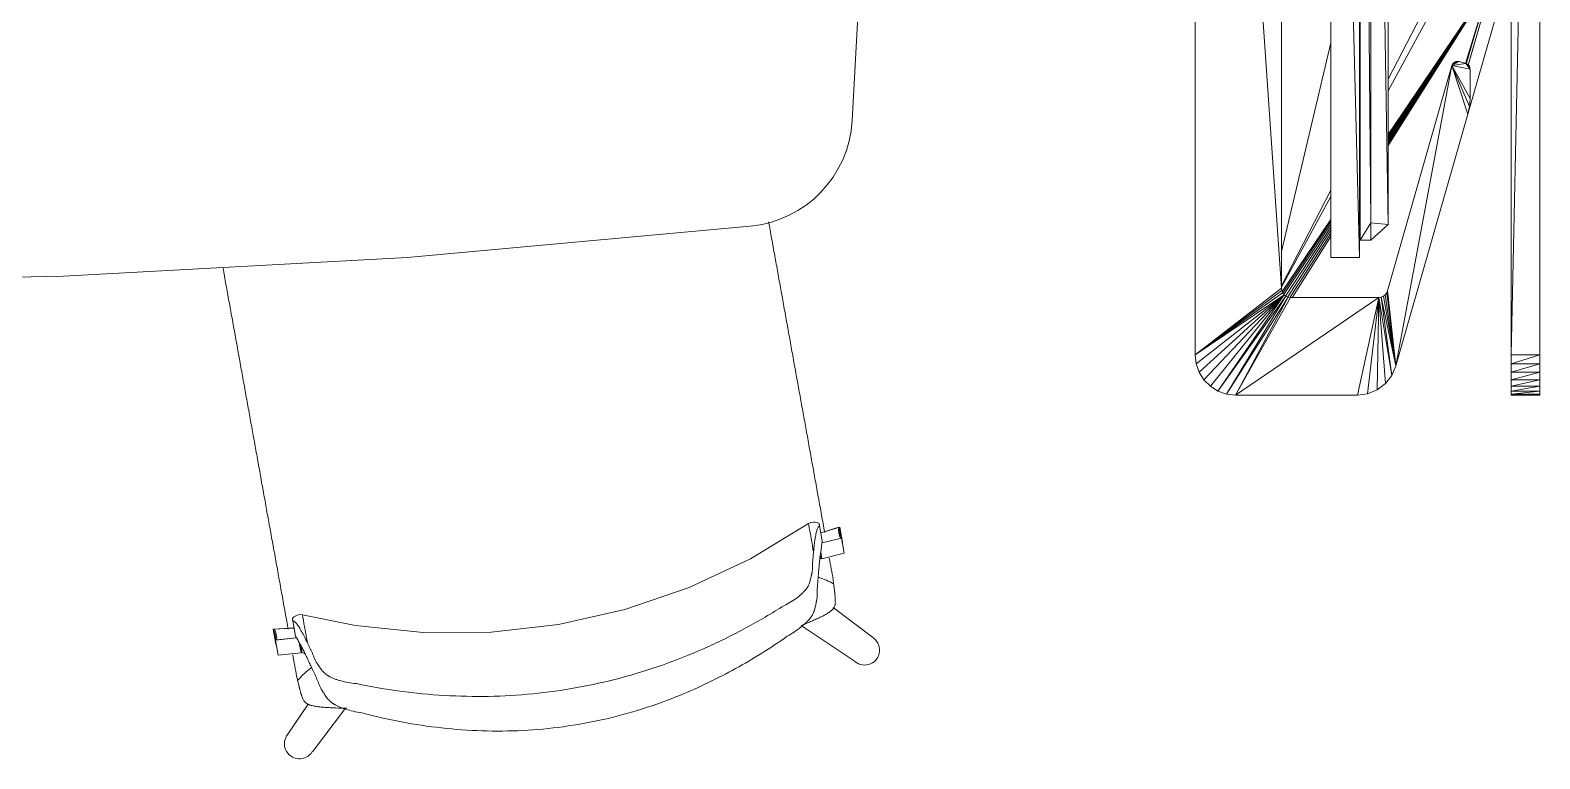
# Model space of a CAD drawing. Header units: millimetres. Extents: x 90978 to 295199, y -4084 to 97293.
# Drawn here: x 174915 to 176229, y 20510 to 21145 of the extents above; entities that cross this region are included whole.
import ezdxf

# ---------------------------------------------------------------- set-up
doc = ezdxf.new("R2010")
doc.units = ezdxf.units.MM
doc.header["$MEASUREMENT"] = 0
doc.layers.get('0').update_dxf_attribs({"linetype": 'CONTINUOUS'})
for name, color, linetype, lineweight in [('A-DETL-THIN', 8, 'CONTINUOUS', 9), ('G-IMPT', 8, 'CONTINUOUS', 9), ('I-FURN', 8, 'CONTINUOUS', 9)]:
    doc.layers.add(name, color=color, linetype=linetype, lineweight=lineweight)

# ---------------------------------------------------------------- blocks, each defined once
blk = doc.blocks.new('Synergy Type 3 - Desk Type 3_dwg_Family - 607669-310583-_3D_-V219-Level 0')
at = {"layer": 'G-IMPT'}
for p, q in [((-532.4, -394.7), (-572.8, -383.2)), ((-532.4, -394.7), (-572.5, -383)), ((-531.9, -392.8), (-570.8, -381.7))]:
    blk.add_line(p, q, dxfattribs=at)
blk = doc.blocks.new('Synergy Type 3 - Desk Type 3_dwg_Family - 609077-310585-_3D_-768214-Level 0')
at = {"layer": 'G-IMPT'}
blk.add_line((-502.5, -415.1), (-614.5, -383.1), dxfattribs=at)
blk = doc.blocks.new('Synergy Type 3 - Desk Type 3_dwg_Family - 641585-310597-_3D_-768220-Level 0')
at = {"layer": 'G-IMPT'}
for p, q in [((240.9, -263.7), (-739.1, -263.7)), ((-739.1, -263.7), (-739.1, -288.7)), ((240.9, -263.7), (-739.1, -288.7)), ((-739.1, -288.7), (240.9, -288.7)), ((-289.1, -288.7), (-724.1, -288.7)), ((-210.8, -288.7), (-724.1, -288.7)), ((-724.1, -289.3), (-724.1, -288.7)), ((-724.1, -289.3), (225.9, -288.7)), ((-724.1, -298.7), (-724.1, -289.3)), ((-709.1, -298.7), (-724.1, -289.3)), ((225.9, -289.3), (-724.1, -289.3)), ((-710.5, -313.7), (-724.1, -298.7)), ((-709.1, -298.7), (-724.1, -298.7)), ((210.9, -298.7), (-710.5, -313.7)), ((-710.5, -313.7), (-709.1, -298.7)), ((225.9, -289.3), (-709.1, -298.7)), ((210.9, -298.7), (-709.1, -298.7)), ((-482.1, -313.7), (-710.5, -313.7))]:
    blk.add_line(p, q, dxfattribs=at)
blk = doc.blocks.new('Synergy Type 3 - Desk Type 3_dwg_Family - 678409-310601-_3D_-768222-Level 0')
at = {"layer": 'G-IMPT'}
for p, q in [((-845.9, -153.3), (-851.4, -158.9)), ((-839.2, -149.2), (-845.9, -153.3)), ((-845.9, -153.3), (-771.7, -223.1)), ((-831.8, -146.6), (-839.2, -149.2)), ((-839.2, -149.2), (-771.7, -223.1)), ((-824.1, -145.7), (-831.8, -146.6)), ((-831.8, -146.6), (-771.7, -223.1)), ((325.9, -145.7), (-824.1, -145.7)), ((-824.1, -145.7), (-771.7, -223.1)), ((-824.1, -145.7), (-770.1, -221.8)), ((-824.1, -145.7), (-768.1, -221)), ((-824.1, -145.7), (-766.1, -220.7)), ((325.9, -145.7), (-766.1, -220.7)), ((-855.6, -165.5), (-858.2, -172.9)), ((-851.4, -158.9), (-855.6, -165.5)), ((-855.6, -165.5), (-773, -224.7)), ((-855.6, -165.5), (-771.7, -223.1)), ((-851.4, -158.9), (-771.7, -223.1)), ((-858.2, -172.9), (-859.1, -180.7)), ((-859.1, -180.7), (-859.1, -286.9)), ((-859.1, -180.7), (-774.1, -305.5)), ((-859.1, -180.7), (-773.8, -226.6)), ((-859.1, -180.7), (-774.1, -228.7)), ((-858.2, -172.9), (-773.8, -226.6)), ((-858.2, -172.9), (-773, -224.7)), ((-773, -224.7), (-771.7, -223.1)), ((-771.7, -223.1), (-770.1, -221.8)), ((-770.1, -221.8), (-768.1, -221)), ((-768.1, -221), (-766.1, -220.7)), ((-766.1, -220.7), (267.9, -220.7)), ((-773.8, -226.6), (-774.1, -228.7)), ((-774.1, -305.5), (-774.1, -228.7)), ((-773.8, -226.6), (-773, -224.7)), ((-773.8, -226.7), (-773.8, -226.6)), ((-857.9, -295.8), (-859.1, -286.9)), ((-774.1, -305.5), (-859.1, -286.9)), ((-854.5, -304.2), (-857.9, -295.8)), ((-774.1, -305.5), (-857.9, -295.8)), ((-849, -311.4), (-854.5, -304.2)), ((-774.1, -305.5), (-854.5, -304.2)), ((-774.1, -305.5), (-849, -311.4)), ((-849, -311.4), (-842, -316.9)), ((-774.1, -305.5), (-842, -316.9)), ((-773.8, -307.6), (-842, -316.9)), ((-773.8, -307.6), (-833.7, -320.5)), ((-773, -309.5), (-833.7, -320.5)), ((-771.8, -311.1), (-833.7, -320.5)), ((-770.1, -312.4), (-833.7, -320.5)), ((-768.3, -313.2), (-833.7, -320.5)), ((-773.8, -307.6), (-774.1, -305.5)), ((-773, -309.5), (-773.8, -307.6)), ((-771.8, -311.1), (-773, -309.5)), ((-770.1, -312.4), (-771.8, -311.1)), ((-770.1, -312.4), (-768.3, -313.2)), ((-572.1, -369.2), (-768.3, -313.2)), ((-842, -316.9), (-833.7, -320.5)), ((-614.5, -383.1), (-833.7, -320.5)), ((-572.1, -369.2), (-833.7, -320.5)), ((-614.5, -383.1), (-572.1, -369.2)), ((-607.7, -384.6), (-572.1, -369.2)), ((-600.8, -385), (-572.1, -369.2)), ((-575.2, -385), (-572.1, -369.2)), ((-570.9, -369.8), (-572.1, -369.2)), ((-570.4, -381.4), (-572.1, -369.2)), ((-568.6, -375.4), (-572.1, -369.2)), ((-569.9, -370.6), (-570.9, -369.8)), ((-569.9, -370.6), (-570.9, -369.8)), ((-568.5, -374.1), (-570.9, -369.8)), ((-568.6, -375.4), (-570.9, -369.8)), ((-568.5, -374.1), (-570.9, -369.8)), ((-568.6, -372.8), (-570.9, -369.8)), ((-568.6, -372.8), (-570.9, -369.8)), ((-569.9, -370.6), (-570.9, -369.8)), ((-570.4, -381.4), (-568.6, -375.4)), ((-569.1, -371.6), (-569.9, -370.6)), ((-569.1, -371.6), (-569.9, -370.6)), ((-568.6, -372.8), (-569.9, -370.6)), ((-568.6, -372.8), (-569.9, -370.6)), ((-569.1, -371.6), (-569.9, -370.6)), ((-568.6, -372.8), (-569.1, -371.6)), ((-568.6, -372.8), (-569.1, -371.6)), ((-568.6, -372.8), (-569.1, -371.6)), ((-568.5, -374.1), (-568.6, -372.8)), ((-568.5, -374.1), (-568.6, -372.8)), ((-568.5, -374.1), (-568.6, -372.8)), ((-568.5, -374.1), (-568.6, -375.4)), ((-568.6, -375.4), (-568.5, -374.1)), ((-568.5, -374.1), (-568.6, -375.4)), ((-607.7, -384.6), (-614.5, -383.1)), ((-607.7, -384.6), (-600.8, -385)), ((-600.8, -385), (-575.2, -385)), ((-570.4, -381.4), (-575.2, -385)), ((-573.9, -384.9), (-575.2, -385)), ((-573.9, -384.9), (-575.2, -385)), ((-573.9, -384.9), (-575.2, -385)), ((-570.4, -381.4), (-573.9, -384.9)), ((-570.4, -381.4), (-573.9, -384.9)), ((-572.7, -384.4), (-573.9, -384.9)), ((-572.7, -384.4), (-573.9, -384.9)), ((-572.7, -384.4), (-573.9, -384.9)), ((-570.4, -381.4), (-572.7, -384.4)), ((-570.4, -381.4), (-572.7, -384.4)), ((-570.9, -382.6), (-572.7, -384.4)), ((-570.9, -382.6), (-572.7, -384.4)), ((-571.7, -383.6), (-572.7, -384.4)), ((-571.7, -383.6), (-572.7, -384.4)), ((-571.7, -383.6), (-572.7, -384.4)), ((-570.9, -382.6), (-571.7, -383.6)), ((-570.9, -382.6), (-571.7, -383.6)), ((-570.9, -382.6), (-571.7, -383.6)), ((-570.9, -382.6), (-570.4, -381.4)), ((-570.4, -381.4), (-570.9, -382.6)), ((-570.9, -382.6), (-570.4, -381.4))]:
    blk.add_line(p, q, dxfattribs=at)
blk = doc.blocks.new('Synergy Type 3 - Desk Type 3_dwg_Family - 680513-310603-_3D_-V210-Level 0')
at = {"layer": 'G-IMPT'}
for p, q in [((-710.2, -263.7), (-771.6, -223)), ((-708, -263.7), (-770.3, -222)), ((-706.2, -263.7), (-768.9, -221.3)), ((-686, -263.7), (-765.1, -220.7)), ((-680.6, -263.7), (-763.9, -220.7)), ((-552.3, -263.7), (-734.1, -220.7)), ((-718.3, -263.7), (-773.8, -228.3)), ((-720.9, -263.7), (-773.8, -230.4)), ((-715.5, -263.7), (-773.6, -226.2)), ((-712.8, -263.7), (-772.8, -224.4)), ((-502.1, -401.7), (-641.6, -313.7)), ((-502.1, -401.7), (-640, -313.7)), ((-502.1, -401.7), (-638.2, -313.7)), ((-502.1, -401.7), (-636.4, -313.7)), ((-502.1, -401.7), (-634.8, -313.7)), ((-502.1, -401.7), (-633.4, -313.7)), ((-502.1, -401.7), (-632.2, -313.7)), ((-502.1, -363.7), (-594, -313.7)), ((-487.1, -363.7), (-583.9, -313.7)), ((-502.1, -401.7), (-570.3, -381.1))]:
    blk.add_line(p, q, dxfattribs=at)
blk = doc.blocks.new('Synergy Type 3 - Desk Type 3_dwg_Family - 687609-310611-_3D_-768227-Level 0')
at = {"layer": 'G-IMPT'}
for p, q in [((-859.1, -445.7), (-859.1, -420.7)), ((-858.2, -420.7), (-859.1, -420.7)), ((-858.2, -445.7), (-859.1, -420.7)), ((-855.6, -420.7), (-858.2, -420.7)), ((-858.2, -445.7), (-858.2, -420.7)), ((-855.6, -445.7), (-858.2, -420.7)), ((-855.6, -420.7), (-851.4, -420.7)), ((-855.6, -445.7), (-855.6, -420.7)), ((-851.4, -445.7), (-855.6, -420.7)), ((-845.9, -420.7), (-851.4, -420.7)), ((-851.4, -445.7), (-851.4, -420.7)), ((-845.9, -445.7), (-851.4, -420.7)), ((-839.2, -420.7), (-845.9, -420.7)), ((-839.2, -445.7), (-845.9, -420.7)), ((-845.9, -445.7), (-845.9, -420.7)), ((-839.2, -420.7), (-831.8, -420.7)), ((-831.8, -445.7), (-839.2, -420.7)), ((-839.2, -445.7), (-839.2, -420.7)), ((-831.8, -420.7), (-824.1, -420.7)), ((-831.8, -445.7), (-831.8, -420.7)), ((-824.1, -445.7), (-831.8, -420.7)), ((325.9, -420.7), (-824.1, -420.7)), ((-824.1, -445.7), (-824.1, -420.7)), ((325.9, -445.7), (-824.1, -420.7)), ((-859.1, -445.7), (-858.2, -445.7)), ((-858.2, -445.7), (-855.6, -445.7)), ((-855.6, -445.7), (-851.4, -445.7)), ((-851.4, -445.7), (-845.9, -445.7)), ((-839.2, -445.7), (-845.9, -445.7)), ((-831.8, -445.7), (-839.2, -445.7)), ((-831.8, -445.7), (-824.1, -445.7)), ((-824.1, -445.7), (325.9, -445.7))]:
    blk.add_line(p, q, dxfattribs=at)

msp = doc.modelspace()

# ---------------------------------------------------------------- linework, layer by layer
at = {"layer": 'A-DETL-THIN'}
for p, q in [((175630.2, 21066.2), (175638, 21210)), ((175242.9, 20946.9), (175541.4, 20974.2)), ((174943.6, 20930.5), (175242.9, 20946.9)), ((174643.8, 20925), (174943.6, 20930.5))]:
    msp.add_line(p, q, dxfattribs=at)
msp.add_arc((175532.7, 21071.5), 97.7, 275.1529, 356.901, dxfattribs=at)
at = {"layer": 'I-FURN'}
for p, q in [((175594.2, 20716), (175592.3, 20715.1)), ((175596.5, 20716.4), (175594.2, 20716)), ((175598, 20716.4), (175596.5, 20716.4)), ((175599.8, 20716), (175598, 20716.4)), ((175601.5, 20715.2), (175599.8, 20716)), ((175592.3, 20715.1), (175541.8, 20684.4)), ((175601.9, 20713.1), (175604.3, 20699.7)), ((175619.5, 20712.1), (175603, 20707)), ((175618.6, 20711.9), (175603, 20707.1)), ((175604.1, 20698.2), (175620.9, 20702.5)), ((175621.9, 20699), (175619.5, 20712.1)), ((175620.9, 20702.5), (175623.3, 20689.3)), ((175604, 20684.5), (175602.9, 20690.3)), ((175623.3, 20689.3), (175604, 20684.5)), ((175541.8, 20684.4), (175488.3, 20659.3)), ((175603, 20684.3), (175602.5, 20687.2)), ((175488.3, 20659.3), (175432.3, 20640.1)), ((175432.3, 20640.1), (175374.7, 20627.1)), ((175648, 20616.1), (175613.9, 20642)), ((175144.4, 20624.1), (175126.2, 20623.1)), ((175144.4, 20624.3), (175127.1, 20623.2)), ((175142.9, 20632.4), (175144.3, 20633.8)), ((175143.3, 20630.4), (175145.7, 20617)), ((175144.3, 20633.8), (175145.8, 20634.8)), ((175145.8, 20634.8), (175147.2, 20635.4)), ((175147.2, 20635.4), (175149.5, 20635.8)), ((175149.5, 20635.8), (175151.6, 20635.6)), ((175198, 20626.2), (175151.6, 20635.6)), ((175256.8, 20620.1), (175198, 20626.2)), ((175374.7, 20627.1), (175315.9, 20620.4)), ((175585.8, 20626.4), (175632.8, 20594.8)), ((175126.2, 20623.1), (175128.6, 20609.9)), ((175128.3, 20613.5), (175146.5, 20615.6)), ((175130.6, 20600.4), (175128.3, 20613.5)), ((175129.2, 20613.7), (175146.5, 20615.7)), ((175148.9, 20611.3), (175150.5, 20602.6)), ((175315.9, 20620.4), (175256.8, 20620.1)), ((175150.5, 20602.6), (175130.6, 20600.4)), ((175150.3, 20608.6), (175151.4, 20602.8)), ((175156.7, 20557.9), (175139, 20531.6)), ((175160.3, 20516.4), (175189.1, 20554.3))]:
    msp.add_line(p, q, dxfattribs=at)
for centre, start, end in [((175641.1, 20604.9), 230.6436, 58.2599), ((175149.1, 20523.3), 140.6202, 328.2364)]:
    msp.add_arc(centre, 13.1, start, end, dxfattribs=at)
for centre, start_param, end_param in [((175635.8, 20709.5), 5.960696, 6.540192), ((175636.7, 20709.7), 5.960696, 6.540192), ((175639.1, 20696.6), 5.960696, 6.044337), ((175111.9, 20615), 2.884586, 3.464082), ((175110.9, 20614.8), 2.884586, 3.464082), ((175113.3, 20601.7), 3.380441, 3.464082)]:
    msp.add_ellipse(centre, major_axis=(-17.1, -3.1), ratio=0.978487, start_param=start_param, end_param=end_param, dxfattribs=at)
for points, knots in [([(175557.6, 20977.9), (175557.7, 20977.4), (175558.2, 20974.5), (175559.2, 20969), (175560.5, 20961.5), (175561.9, 20954), (175563.7, 20944.1), (175565.9, 20931.8), (175568.1, 20919.6), (175569.9, 20909.7), (175571.2, 20902.2), (175572.6, 20894.7), (175574.4, 20884.7), (175576.6, 20872.4), (175579.2, 20857.7), (175581.9, 20842.8), (175584.6, 20827.9), (175587.3, 20813.2), (175589.5, 20801), (175591.3, 20791.1), (175592.6, 20783.6), (175594, 20776.2), (175595.7, 20766.4), (175597.9, 20754.4), (175600.1, 20742.2), (175601.9, 20732.3), (175603.3, 20724.6), (175604.6, 20717), (175605.7, 20711.2), (175606.3, 20708), (175606.4, 20707.3)], [-0.7536883, -0.7536883, -0.7536883, -0.7536883, -0.75, -0.7321429, -0.7142857, -0.6964286, -0.6785714, -0.6428571, -0.6071429, -0.5892857, -0.5714286, -0.5535714, -0.5357143, -0.5, -0.4642857, -0.4285714, -0.3928571, -0.3571429, -0.3214286, -0.3035714, -0.2857143, -0.2678571, -0.25, -0.2142857, -0.1785714, -0.1607143, -0.1428571, -0.125, -0.1071429, -0.1022726, -0.1022726, -0.1022726, -0.1022726]), ([(175139.2, 20623.1), (175139.2, 20623.6), (175138.2, 20629), (175136.3, 20639.6), (175133.5, 20654.8), (175130.9, 20669.6), (175128.6, 20681.9), (175126.9, 20691.8), (175125.5, 20699.4), (175124.1, 20706.9), (175122.3, 20716.9), (175120.1, 20729.1), (175117.9, 20741.4), (175116.1, 20751.2), (175114.8, 20758.7), (175113.5, 20766.1), (175111.7, 20775.9), (175109.5, 20788), (175107.3, 20800.2), (175105.5, 20810.1), (175104.2, 20817.6), (175102.8, 20825.1), (175101, 20835.1), (175098.8, 20847.4), (175096.1, 20862.3), (175093.4, 20877.4), (175090.7, 20892.4), (175088, 20907), (175085.4, 20921.4), (175083.6, 20931.8), (175082.6, 20937.3), (175082.4, 20938.1)], [-0.896036, -0.896036, -0.896036, -0.896036, -0.8928571, -0.8571429, -0.8214286, -0.7857143, -0.75, -0.7321429, -0.7142857, -0.6964286, -0.6785714, -0.6428571, -0.6071429, -0.5892857, -0.5714286, -0.5535714, -0.5357143, -0.5, -0.4642857, -0.4464286, -0.4285714, -0.4107143, -0.3928571, -0.3571429, -0.3214286, -0.2857143, -0.25, -0.2142857, -0.1785714, -0.1428571, -0.1374612, -0.1374612, -0.1374612, -0.1374612]), ([(175601.9, 20713.1), (175601.8, 20713.7), (175601.6, 20714.5), (175601.5, 20715.1), (175601.5, 20715.2), (175601.6, 20714.6), (175601.8, 20713.9), (175601.8, 20713.5)], [0, 0, 0, 0, 0.125, 0.25, 0.375, 0.5, 0.5828112, 0.5828112, 0.5828112, 0.5828112]), ([(175592.3, 20715.1), (175592.3, 20715.1), (175592.3, 20715), (175592.4, 20714.4), (175592.6, 20713.6), (175592.9, 20711.6), (175593.6, 20707.8), (175594.9, 20700.7), (175596, 20694.2), (175596.7, 20690.5)], [0.3374293, 0.3374293, 0.3374293, 0.3374293, 0.3888889, 0.4444444, 0.5138889, 0.5833333, 0.7222222, 0.8611111, 1, 1, 1, 1]), ([(175569.1, 20642.5), (175571.4, 20643.7), (175575.7, 20646), (175580.3, 20648.9), (175583.5, 20651.3), (175585.7, 20653.2), (175587.3, 20654.7), (175588.3, 20655.8), (175588.9, 20656.4), (175589.3, 20656.9), (175589.7, 20657.3), (175590.2, 20657.9), (175591, 20659), (175591.9, 20660.6), (175592.8, 20662.5), (175593.4, 20664.4), (175593.9, 20666.2), (175594.3, 20667.9), (175594.6, 20669.3), (175594.9, 20670.2), (175595, 20670.7), (175595.1, 20671.1), (175595.2, 20671.5), (175595.3, 20671.9), (175595.5, 20672.7), (175595.6, 20673.8), (175595.7, 20675), (175595.8, 20676.5), (175595.8, 20678), (175595.8, 20679.5), (175595.8, 20680.7), (175595.9, 20682), (175596.1, 20683.6), (175596.3, 20686.5), (175596.5, 20688.9), (175596.7, 20690.5)], [0, 0, 0, 0, 0.0625, 0.125, 0.15625, 0.1875, 0.21875, 0.234375, 0.242188, 0.25, 0.257812, 0.265625, 0.28125, 0.3125, 0.34375, 0.375, 0.40625, 0.4375, 0.46875, 0.484375, 0.492188, 0.5, 0.507812, 0.515625, 0.53125, 0.5625, 0.59375, 0.625, 0.6875, 0.71875, 0.75, 0.78125, 0.8125, 0.875, 1, 1, 1, 1]), ([(175603.2, 20692.3), (175602.9, 20690.3), (175602.4, 20686.9), (175601.9, 20681.7), (175601.5, 20677.5), (175601.1, 20673.1), (175600.7, 20668.5), (175600.4, 20664.3), (175600.1, 20660.9), (175599.9, 20658.7), (175599.9, 20656.9), (175599.9, 20655.2), (175599.9, 20653.5), (175599.8, 20651.7), (175599.7, 20650.3), (175599.6, 20649.1), (175599.4, 20648.2), (175599.3, 20647.7), (175599.2, 20647.3), (175599.1, 20646.9), (175599, 20646.3), (175598.8, 20645.4), (175598.6, 20644), (175598.2, 20642.2), (175597.7, 20640.4), (175597.1, 20638.6), (175596.3, 20636.7), (175595.5, 20635.1), (175594.7, 20633.9), (175594.2, 20633.3), (175593.8, 20632.8), (175593.4, 20632.3), (175592.9, 20631.6), (175591.9, 20630.5), (175590.3, 20628.8), (175588.1, 20626.8), (175584.9, 20624.2), (175580.3, 20620.8), (175576, 20618.2), (175573.7, 20616.9)], [0, 0, 0, 0, 0.142857, 0.214286, 0.285714, 0.357143, 0.428571, 0.5, 0.535714, 0.571429, 0.589286, 0.607143, 0.642857, 0.660714, 0.678571, 0.696429, 0.705357, 0.709821, 0.714286, 0.71875, 0.723214, 0.732143, 0.75, 0.767857, 0.785714, 0.803571, 0.821429, 0.839286, 0.848214, 0.852679, 0.857143, 0.861607, 0.866071, 0.875, 0.892857, 0.910714, 0.928571, 0.964286, 1, 1, 1, 1]), ([(175614.2, 20662.6), (175614.4, 20661.5), (175614.6, 20659.8), (175614.8, 20657.9), (175614.9, 20656.8), (175615, 20656), (175615.1, 20655.2), (175615.2, 20654.2), (175615.3, 20653), (175615.5, 20651.7), (175615.5, 20650.8), (175615.6, 20650.3), (175615.6, 20649.9), (175615.6, 20649.5), (175615.6, 20649), (175615.6, 20648.1), (175615.7, 20646.9), (175615.6, 20645.5), (175615.4, 20644.2), (175615, 20642.9), (175614.3, 20641.6), (175613.5, 20640.5), (175612.7, 20639.7), (175612.2, 20639.2), (175611.5, 20638.7), (175610.7, 20638), (175609.5, 20637.2), (175607.9, 20636.3), (175606.3, 20635.4), (175604.7, 20634.5), (175603.2, 20633.8), (175601.7, 20633.1), (175600.2, 20632.4), (175598.4, 20631.6), (175596.1, 20630.6), (175591.9, 20628.8), (175588.4, 20627.3), (175586.2, 20626.4)], [0, 0, 0, 0, 0.0625, 0.09375, 0.109375, 0.125, 0.140625, 0.15625, 0.1875, 0.21875, 0.234375, 0.242188, 0.25, 0.257812, 0.265625, 0.28125, 0.3125, 0.34375, 0.375, 0.40625, 0.4375, 0.46875, 0.484375, 0.5, 0.515625, 0.53125, 0.5625, 0.59375, 0.625, 0.65625, 0.6875, 0.71875, 0.75, 0.78125, 0.8125, 0.875, 1, 1, 1, 1]), ([(175614.2, 20662.6), (175612.1, 20663.8), (175607.9, 20665.9), (175603.2, 20667.7), (175600.7, 20668.4), (175600.3, 20668.5)], [0, 0, 0, 0, 0.02777778, 0.05555556, 0.06066679, 0.06066679, 0.06066679, 0.06066679]), ([(175198.7, 20575.7), (175211.4, 20573), (175236.7, 20568.7), (175288, 20563.6), (175352.5, 20564.8), (175428.8, 20578.5), (175489.6, 20600), (175535.9, 20622.6), (175558.2, 20635.6), (175569.1, 20642.5)], [-1, -1, -1, -1, -0.9, -0.8, -0.6, -0.4, -0.2, -0.1, 0, 0, 0, 0]), ([(175143.2, 20630.8), (175143.2, 20631.1), (175143, 20631.9), (175142.9, 20632.5), (175142.9, 20632.4), (175143.1, 20631.8), (175143.2, 20631), (175143.3, 20630.4)], [0.4162183, 0.4162183, 0.4162183, 0.4162183, 0.5, 0.625, 0.75, 0.875, 1, 1, 1, 1]), ([(175156.1, 20611.1), (175155.5, 20614), (175154.6, 20619.3), (175153.4, 20625.6), (175152.6, 20630.3), (175152.1, 20632.9), (175151.9, 20634.3), (175151.8, 20634.8), (175151.7, 20635)], [0, 0, 0, 0, 0.1111111, 0.2222222, 0.3333333, 0.4444444, 0.5, 0.5555556, 0.5555556, 0.5555556, 0.5555556]), ([(175203.4, 20550.1), (175200.7, 20550.5), (175195.8, 20551.5), (175190.3, 20553), (175186.4, 20554.4), (175183.7, 20555.5), (175181.6, 20556.5), (175180.2, 20557.2), (175179.5, 20557.6), (175178.9, 20557.9), (175178.4, 20558.3), (175177.7, 20558.7), (175176.6, 20559.5), (175175.2, 20560.7), (175173.8, 20562.2), (175172.6, 20563.7), (175171.5, 20565.3), (175170.6, 20566.8), (175169.9, 20568), (175169.3, 20568.8), (175169, 20569.3), (175168.8, 20569.6), (175168.6, 20570), (175168.3, 20570.4), (175167.8, 20571.2), (175167.3, 20572.3), (175166.7, 20573.5), (175166, 20575.2), (175165.5, 20576.8), (175164.9, 20578.4), (175164.3, 20579.6), (175163.8, 20580.8), (175163.1, 20582.4), (175161.8, 20585.2), (175160, 20589), (175158, 20593.2), (175156.1, 20597.2), (175154.3, 20601), (175152.6, 20604.5), (175150.9, 20607.7), (175149.9, 20609.5), (175149.4, 20610.4)], [0, 0, 0, 0, 0.035714, 0.071429, 0.089286, 0.107143, 0.125, 0.133929, 0.138393, 0.142857, 0.147321, 0.151786, 0.160714, 0.178571, 0.196429, 0.214286, 0.232143, 0.25, 0.267857, 0.276786, 0.28125, 0.285714, 0.290179, 0.294643, 0.303571, 0.321429, 0.339286, 0.357143, 0.392857, 0.410714, 0.428571, 0.446429, 0.464286, 0.5, 0.571429, 0.642857, 0.714286, 0.785714, 0.857143, 0.928571, 1, 1, 1, 1]), ([(175156.1, 20611.1), (175156.8, 20609.6), (175157.8, 20607.4), (175159.1, 20604.8), (175159.8, 20603.3), (175160.3, 20602.2), (175160.8, 20601.1), (175161.3, 20599.6), (175161.8, 20598.3), (175162.4, 20596.8), (175162.9, 20595.8), (175163.4, 20594.8), (175163.9, 20594.1), (175164.1, 20593.7), (175164.4, 20593.4), (175164.6, 20593.1), (175164.9, 20592.6), (175165.4, 20591.8), (175166.2, 20590.7), (175167.2, 20589.2), (175168.3, 20587.7), (175169.6, 20586.2), (175171, 20584.7), (175172.4, 20583.5), (175173.6, 20582.8), (175174.2, 20582.4), (175174.8, 20582.1), (175175.3, 20581.8), (175176.1, 20581.4), (175177.4, 20580.8), (175179.5, 20579.9), (175182.1, 20578.9), (175186, 20577.8), (175191.3, 20576.6), (175196.2, 20576), (175198.7, 20575.7)], [0, 0, 0, 0, 0.125, 0.1875, 0.21875, 0.25, 0.28125, 0.3125, 0.375, 0.40625, 0.4375, 0.46875, 0.484375, 0.492188, 0.5, 0.507812, 0.515625, 0.53125, 0.5625, 0.59375, 0.625, 0.65625, 0.6875, 0.71875, 0.734375, 0.742188, 0.75, 0.757812, 0.765625, 0.78125, 0.8125, 0.84375, 0.875, 0.9375, 1, 1, 1, 1]), ([(175573.7, 20616.9), (175559.2, 20606.6), (175529.2, 20587.9), (175476, 20562.2), (175414, 20542.4), (175343.6, 20532.9), (175284.5, 20534.9), (175237.8, 20541.9), (175214.8, 20547.1), (175203.4, 20550.1)], [-1, -1, -1, -1, -0.863636, -0.727273, -0.545455, -0.363636, -0.181818, -0.090909, 0, 0, 0, 0]), ([(175151.3, 20602.9), (175151.7, 20602.7), (175152.6, 20602.3), (175153.5, 20601.8), (175153.9, 20601.6)], [-0.8810546, -0.8810546, -0.8810546, -0.8810546, -0.6666667, -0.4718724, -0.4718724, -0.4718724, -0.4718724]), ([(175159.7, 20589.7), (175159, 20589.2), (175156.5, 20587.3), (175152.3, 20583.7), (175149.1, 20580.3), (175147.5, 20578.4)], [0.93303317, 0.93303317, 0.93303317, 0.93303317, 0.94444444, 0.97222222, 1, 1, 1, 1]), ([(175186.5, 20554.3), (175184.1, 20554.4), (175180.2, 20554.5), (175175.7, 20554.7), (175173.2, 20554.9), (175171.3, 20555), (175169.5, 20555.1), (175167.9, 20555.3), (175166.3, 20555.5), (175164.5, 20555.7), (175162.6, 20555.9), (175160.9, 20556.3), (175159.5, 20556.6), (175158.4, 20556.9), (175157.7, 20557.2), (175156.9, 20557.5), (175155.9, 20558), (175154.8, 20558.7), (175153.7, 20559.7), (175152.9, 20560.8), (175152.2, 20561.9), (175151.7, 20563.2), (175151.3, 20564.4), (175151, 20565.2), (175150.8, 20565.7), (175150.7, 20566.1), (175150.6, 20566.4), (175150.4, 20566.9), (175150.2, 20567.8), (175149.9, 20569), (175149.5, 20570.2), (175149.3, 20571.2), (175149.1, 20571.9), (175148.9, 20572.7), (175148.6, 20573.8), (175148.2, 20575.7), (175147.8, 20577.3), (175147.5, 20578.4)], [0, 0, 0, 0, 0.125, 0.1875, 0.21875, 0.25, 0.28125, 0.3125, 0.34375, 0.375, 0.40625, 0.4375, 0.46875, 0.484375, 0.5, 0.515625, 0.53125, 0.5625, 0.59375, 0.625, 0.65625, 0.6875, 0.71875, 0.734375, 0.742188, 0.75, 0.757812, 0.765625, 0.78125, 0.8125, 0.84375, 0.859375, 0.875, 0.890625, 0.90625, 0.9375, 1, 1, 1, 1])]:
    msp.add_open_spline(points, degree=3, knots=knots, dxfattribs=at)
for points in [[(175596.7, 20690.5), (175596.9, 20692.6), (175597.3, 20696.6), (175598, 20701.8), (175598.8, 20706.2), (175599.6, 20709.6), (175600.7, 20712), (175601.5, 20712.9), (175601.9, 20713.1)], [(175604.3, 20699.7), (175604.1, 20698.6), (175603.7, 20696.2), (175603.4, 20693.6), (175603.2, 20692.3)], [(175610.4, 20685.1), (175611.6, 20678.6), (175612.7, 20672.4), (175613.8, 20666.4)], [(175613.8, 20666.4), (175613.8, 20665.7), (175614, 20664.5), (175614.2, 20663.2), (175614.2, 20662.6)], [(175143.3, 20630.4), (175143.8, 20630.3), (175144.8, 20629.8), (175146.6, 20627.9), (175148.7, 20625), (175150.9, 20621.1), (175153.4, 20616.5), (175155.2, 20613), (175156.1, 20611.1)], [(175149.4, 20610.4), (175148.8, 20611.6), (175147.5, 20613.9), (175146.3, 20616), (175145.7, 20617)], [(175146.6, 20582.1), (175145.6, 20588.1), (175144.4, 20594.3), (175143.3, 20600.7)], [(175147.5, 20578.4), (175147.4, 20579), (175147.1, 20580.2), (175146.8, 20581.5), (175146.6, 20582.1)], [(175190.1, 20554.3), (175188.9, 20554.3), (175187.7, 20554.3), (175186.5, 20554.3)], [(175186.5, 20554.3), (175187.7, 20554.3), (175188.9, 20554.3), (175190.2, 20554.3)]]:
    msp.add_open_spline(points, degree=3, dxfattribs=at)

# ---------------------------------------------------------------- block references
at = {"rotation": 90.00000000000007}
for name in ['Synergy Type 3 - Desk Type 3_dwg_Family - 609077-310585-_3D_-768214-Level 0', 'Synergy Type 3 - Desk Type 3_dwg_Family - 609077-310585-_3D_-768214-Level 0', 'Synergy Type 3 - Desk Type 3_dwg_Family - 678409-310601-_3D_-768222-Level 0', 'Synergy Type 3 - Desk Type 3_dwg_Family - 678409-310601-_3D_-768222-Level 0', 'Synergy Type 3 - Desk Type 3_dwg_Family - 687609-310611-_3D_-768227-Level 0', 'Synergy Type 3 - Desk Type 3_dwg_Family - 687609-310611-_3D_-768227-Level 0', 'Synergy Type 3 - Desk Type 3_dwg_Family - 607669-310583-_3D_-V219-Level 0', 'Synergy Type 3 - Desk Type 3_dwg_Family - 607669-310583-_3D_-V219-Level 0', 'Synergy Type 3 - Desk Type 3_dwg_Family - 680513-310603-_3D_-V210-Level 0', 'Synergy Type 3 - Desk Type 3_dwg_Family - 680513-310603-_3D_-V210-Level 0', 'Synergy Type 3 - Desk Type 3_dwg_Family - 641585-310597-_3D_-768220-Level 0', 'Synergy Type 3 - Desk Type 3_dwg_Family - 641585-310597-_3D_-768220-Level 0']:
    msp.add_blockref(name, (175783.3, 21686.1), dxfattribs=at)

doc.saveas('drawing.dxf')
